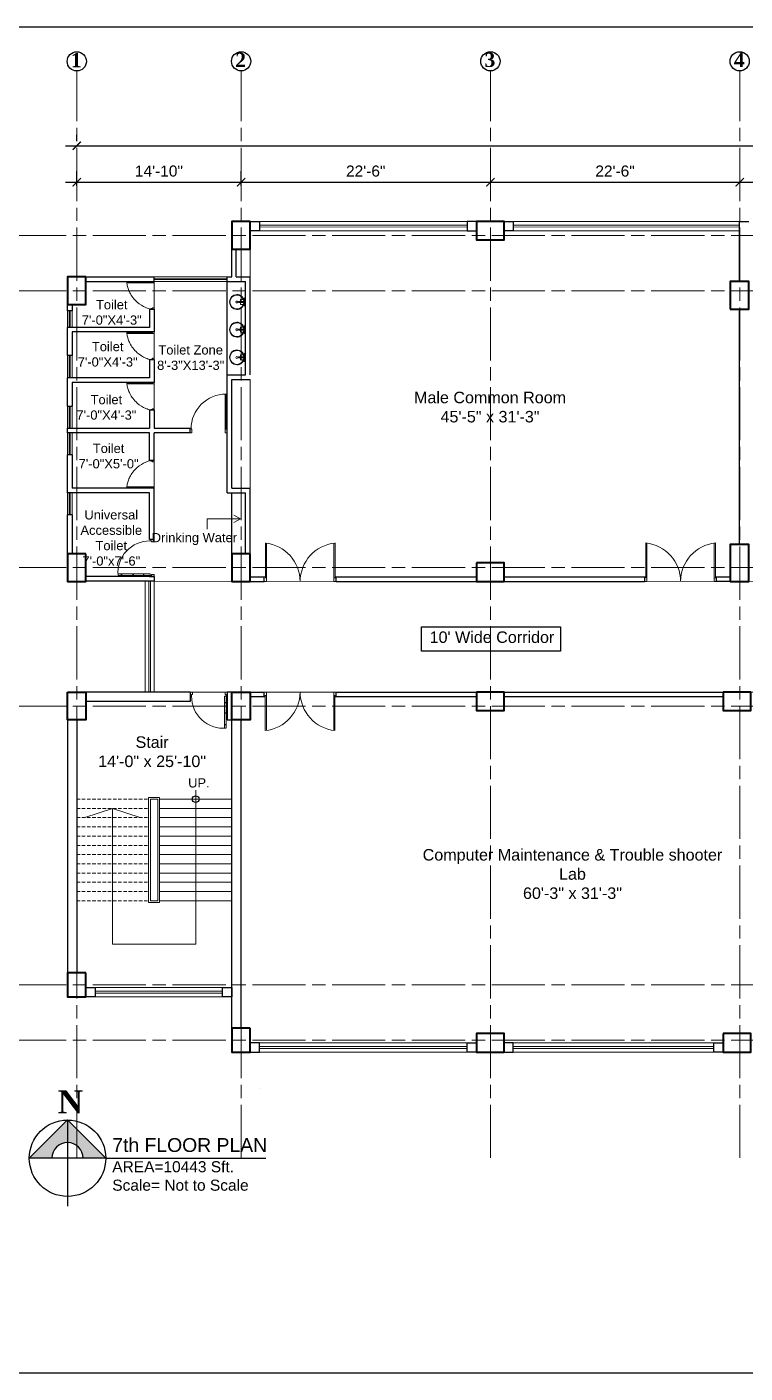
# Model space of a CAD drawing. Header units: inches. Extents: x -12 to 20935469, y -1604 to 24729220.
# Drawn here: x 20904267 to 20905045, y 24707850 to 24709308 of the extents above; entities that cross this region are included whole.
import ezdxf

# ---------------------------------------------------------------- set-up
doc = ezdxf.new("R2010")
doc.units = ezdxf.units.IN
doc.header["$LTSCALE"] = 0.03
doc.header["$MEASUREMENT"] = 0
doc.header["$PDMODE"] = 32
doc.header["$PDSIZE"] = 15
doc.linetypes.add('ACAD_ISO08W100', pattern=[36, 24, -3, 6, -3])
doc.linetypes.add('DASHED2', pattern=[0.375, 0.25, -0.125])
for name, color, linetype, lineweight in [('column', 1, 'Continuous', 40), ('Dim Line', 252, 'Continuous', 13), ('Door', 7, 'Continuous', 18), ('Gas', 21, 'Continuous', 5), ('Glass Line', 252, 'Continuous', 9), ('Grid Line', 252, 'Continuous', 18), ('Hatch', 253, 'Continuous', 15), ('Low Wall', 7, 'Continuous', 30), ('Main Wall', 7, 'Continuous', 30), ('RAIL', 23, 'Continuous', 13), ('STAIR', 46, 'Continuous', 15), ('TOILET FIXTURE', 142, 'Continuous', 5), ('wind.', 150, 'Continuous', 20)]:
    doc.layers.add(name, color=color, linetype=linetype, lineweight=lineweight)
doc.layers.add('TEXT', color=7, linetype='Continuous')
doc.styles.add('2', font='swisscl.ttf')
doc.styles.add('RomanS', font='arial.ttf', dxfattribs={"height": 12})
doc.styles.get("Standard").update_dxf_attribs({"font": 'timesbd.ttf'})
doc.dimstyles.new('Aec_Arch_I', dxfattribs={"dimscale": 96, "dimtxt": 12, "dimasz": 0.09375, "dimexe": 0.125, "dimexo": 0.125, "dimgap": 0.0625, "dimtad": 1, "dimdec": 0, "dimzin": 3, "dimdsep": 46, "dimlunit": 4, "dimtxsty": 'RomanS', "dimblk1": 'ARCHTICK', "dimblk2": 'ARCHTICK', "dimsah": 1, "dimcen": 0.09375, "dimdle": 0.125, "dimadec": 0, "dimazin": 0, "dimtfac": 0.75, "dimtdec": 0, "dimtmove": 2, "dimatfit": 3, "dimldrblk": 'ARCHTICK', "dimfxl": 1, "dimfrac": 1, "dimtolj": 1, "dimtzin": 0, "dimarcsym": 0})

# ---------------------------------------------------------------- blocks, each defined once
blk = doc.blocks.new('_ArchTick')
at = {"color": 0, "linetype": 'ByBlock', "lineweight": 35, "const_width": 0.15}
blk.add_lwpolyline([(-0.5, -0.5), (0.5, 0.5)], dxfattribs=at)
blk = doc.blocks.new('*D14')
at = {"layer": 'Defpoints', "color": 0, "transparency": 16777216}
for p in [(20831126.3, 24724578.2), (20830948.3, 24724562.3), (20831126.3, 24724562.3)]:
    blk.add_point(p, dxfattribs=at)
at = {"layer": 'Dim Line', "color": 0, "lineweight": -2, "transparency": 16777216}
for p, q in [((20830948.3, 24724574.3), (20830948.3, 24724590.2)), ((20831126.3, 24724574.3), (20831126.3, 24724590.2)), ((20830936.3, 24724578.2), (20831138.3, 24724578.2))]:
    blk.add_line(p, q, dxfattribs=at)
at = {"layer": 'Dim Line', "color": 0, "lineweight": -2, "transparency": 16777216, "xscale": 9, "yscale": 9, "zscale": 9, "rotation": 180}
blk.add_blockref('_ArchTick', (20830948.3, 24724578.2), dxfattribs=at)
at = {"layer": 'Dim Line', "color": 0, "lineweight": -2, "transparency": 16777216, "xscale": 9, "yscale": 9, "zscale": 9}
blk.add_blockref('_ArchTick', (20831126.3, 24724578.2), dxfattribs=at)
at = {"layer": 'Dim Line', "color": 0, "transparency": 16777216, "insert": (20831037.3, 24724590.3), "char_height": 12, "attachment_point": 5, "style": 'RomanS'}
blk.add_mtext('\\A1;14\'-10"', dxfattribs=at)
blk = doc.blocks.new('*D7')
at = {"layer": 'Defpoints', "color": 0, "transparency": 16777216}
for p in [(20831396.3, 24724578.2), (20831396.3, 24724578.2), (20831126.3, 24724562.3)]:
    blk.add_point(p, dxfattribs=at)
at = {"layer": 'Dim Line', "color": 0, "lineweight": -2, "transparency": 16777216}
for p, q in [((20831126.3, 24724574.3), (20831126.3, 24724590.2)), ((20831114.3, 24724578.2), (20831408.3, 24724578.2))]:
    blk.add_line(p, q, dxfattribs=at)
at = {"layer": 'Dim Line', "color": 0, "lineweight": -2, "transparency": 16777216, "xscale": 9, "yscale": 9, "zscale": 9, "rotation": 180}
blk.add_blockref('_ArchTick', (20831126.3, 24724578.2), dxfattribs=at)
at = {"layer": 'Dim Line', "color": 0, "lineweight": -2, "transparency": 16777216, "xscale": 9, "yscale": 9, "zscale": 9}
blk.add_blockref('_ArchTick', (20831396.3, 24724578.2), dxfattribs=at)
at = {"layer": 'Dim Line', "color": 0, "transparency": 16777216, "insert": (20831261.3, 24724590.3), "char_height": 12, "attachment_point": 5, "style": 'RomanS'}
blk.add_mtext('\\A1;22\'-6"', dxfattribs=at)
blk = doc.blocks.new('*D8')
at = {"layer": 'Defpoints', "color": 0, "transparency": 16777216}
for p in [(20831396.3, 24724578.2), (20831666.3, 24724578.2), (20831666.3, 24724578.2)]:
    blk.add_point(p, dxfattribs=at)
at = {"layer": 'Dim Line', "color": 0, "lineweight": -2, "transparency": 16777216}
blk.add_line((20831384.3, 24724578.2), (20831678.3, 24724578.2), dxfattribs=at)
at = {"layer": 'Dim Line', "color": 0, "lineweight": -2, "transparency": 16777216, "xscale": 9, "yscale": 9, "zscale": 9, "rotation": 180}
blk.add_blockref('_ArchTick', (20831396.3, 24724578.2), dxfattribs=at)
at = {"layer": 'Dim Line', "color": 0, "lineweight": -2, "transparency": 16777216, "xscale": 9, "yscale": 9, "zscale": 9}
blk.add_blockref('_ArchTick', (20831666.3, 24724578.2), dxfattribs=at)
at = {"layer": 'Dim Line', "color": 0, "transparency": 16777216, "insert": (20831531.3, 24724590.3), "char_height": 12, "attachment_point": 5, "style": 'RomanS'}
blk.add_mtext('\\A1;22\'-6"', dxfattribs=at)
blk = doc.blocks.new('*D9')
at = {"layer": 'Defpoints', "color": 0, "transparency": 16777216}
for p in [(20831666.3, 24724578.2), (20831844.3, 24724578.2), (20831844.3, 24724578.2)]:
    blk.add_point(p, dxfattribs=at)
at = {"layer": 'Dim Line', "color": 0, "lineweight": -2, "transparency": 16777216}
blk.add_line((20831654.3, 24724578.2), (20831856.3, 24724578.2), dxfattribs=at)
at = {"layer": 'Dim Line', "color": 0, "lineweight": -2, "transparency": 16777216, "xscale": 9, "yscale": 9, "zscale": 9, "rotation": 180}
blk.add_blockref('_ArchTick', (20831666.3, 24724578.2), dxfattribs=at)
at = {"layer": 'Dim Line', "color": 0, "lineweight": -2, "transparency": 16777216, "xscale": 9, "yscale": 9, "zscale": 9}
blk.add_blockref('_ArchTick', (20831844.3, 24724578.2), dxfattribs=at)
at = {"layer": 'Dim Line', "color": 0, "transparency": 16777216, "insert": (20831755.3, 24724590.3), "char_height": 12, "attachment_point": 5, "style": 'RomanS'}
blk.add_mtext('\\A1;14\'-10"', dxfattribs=at)
blk = doc.blocks.new('*D13')
at = {"layer": 'Defpoints', "color": 0, "transparency": 16777216}
for p in [(20830948.3, 24724610.7), (20832951.8, 24724617.8), (20832951.8, 24724610.7)]:
    blk.add_point(p, dxfattribs=at)
at = {"layer": 'Dim Line', "color": 0, "lineweight": -2, "transparency": 16777216}
for p, q in [((20830948.3, 24724622.7), (20830948.3, 24724629.8)), ((20832951.8, 24724622.7), (20832951.8, 24724629.8)), ((20830936.3, 24724617.8), (20832963.8, 24724617.8))]:
    blk.add_line(p, q, dxfattribs=at)
at = {"layer": 'Dim Line', "color": 0, "lineweight": -2, "transparency": 16777216, "xscale": 9, "yscale": 9, "zscale": 9, "rotation": 180}
blk.add_blockref('_ArchTick', (20830948.3, 24724617.8), dxfattribs=at)
at = {"layer": 'Dim Line', "color": 0, "lineweight": -2, "transparency": 16777216, "xscale": 9, "yscale": 9, "zscale": 9}
blk.add_blockref('_ArchTick', (20832951.8, 24724617.8), dxfattribs=at)
at = {"layer": 'Dim Line', "color": 0, "transparency": 16777216, "insert": (20831950, 24724629.9), "char_height": 12, "attachment_point": 5, "style": 'RomanS'}
blk.add_mtext('\\A1;166\'-11"', dxfattribs=at)
blk = doc.blocks.new('Door_45')
at = {"layer": 'Door'}
for p, q in [((1.5, 5), (1.5, 44)), ((1.5, 40), (2.2, 40)), ((2.2, 40), (2.2, 39.5)), ((2.2, 39.5), (2.7, 39.5)), ((2.7, 39.5), (2.7, 40)), ((2.7, 40), (3.5, 40)), ((3.5, 44), (3.5, 5)), ((1.5, 25.8), (2.2, 25.8)), ((2.2, 25.8), (2.2, 25.3)), ((2.2, 25.3), (2.7, 25.3)), ((2.7, 25.8), (3.5, 25.8)), ((2.7, 25.3), (2.7, 25.8)), ((0, 0), (0, 5)), ((0, 5), (1.5, 5)), ((1.5, 12.6), (2.2, 12.6)), ((3.5, 5), (1.5, 5)), ((1.5, 5), (1.5, 3)), ((1.5, 3), (2.5, 3)), ((2.2, 12.6), (2.2, 13.1)), ((2.2, 13.1), (2.7, 13.1)), ((2.5, 3), (2.5, 0)), ((2.7, 13.1), (2.7, 12.6)), ((2.7, 12.6), (3.5, 12.6)), ((42.5, 3), (42.5, 0)), ((43.5, 3), (42.5, 3)), ((45, 5), (43.5, 5)), ((43.5, 5), (43.5, 3)), ((45, 0), (45, 5)), ((2.5, 0), (0, 0)), ((42.5, 0), (45, 0))]:
    blk.add_line(p, q, dxfattribs=at)
blk.add_arc((4.7, 5.3), 38.8, 359.6233, 94.6685, dxfattribs=at)
blk = doc.blocks.new('sssss-flat-876')
at = {"layer": 'Door', "linetype": 'Continuous', "ltscale": 3}
blk.add_line((3666.5, 84027.2), (3666.5, 84055.7), dxfattribs=at)
at = {"layer": 'Door', "linetype": 'Continuous', "ltscale": 3, "extrusion": (-7.21527e-09, -3.35624e-18, 1), "elevation": 0}
for points in [[(3666.5, 84057.2), (3666.5, 84055.7), (3668.4, 84055.7), (3668.4, 84056.5), (3670.2, 84056.5), (3670.2, 84057.2)], [(3668.4, 84055.7), (3696.2, 84055.7), (3696.2, 84056.5), (3668.4, 84056.5)]]:
    blk.add_lwpolyline(points, close=True, dxfattribs=at)
at = {"layer": 'Door', "linetype": 'Continuous', "ltscale": 3, "flags": 128}
blk.add_lwpolyline([(3670.2, 84027.2, 0.04096), (3675.5, 84028.9, 0.082496), (3684.9, 84034.8, 0.052187), (3689.7, 84040, 0.043988), (3692.9, 84045, 0.036571), (3694.8, 84049.6, 0.034751), (3695.9, 84054.2, 0.011435), (3696.2, 84055.7)], format="xyb", dxfattribs=at)
at = {"layer": 'Door', "linetype": 'Continuous', "ltscale": 3}
blk.add_lwpolyline([(3666.5, 84027.2), (3666.5, 84028.7), (3668.4, 84028.7), (3668.4, 84027.9), (3670.2, 84027.9), (3670.2, 84027.2)], close=True, dxfattribs=at)
blk = doc.blocks.new('7-flat-72')
at = {"layer": 'Glass Line', "color": 8, "ltscale": 20}
for p, q in [((-64478.7, 376960.5), (-64480.3, 376960.5)), ((-64480.3, 376959.5), (-64480.3, 376960.5)), ((-64480.3, 376959.5), (-64480.3, 376960.5)), ((-64478.7, 376959.5), (-64480.3, 376959.5)), ((-64480.3, 376959.1), (-64480.3, 376959.4)), ((-64478.7, 376959.4), (-64480.3, 376959.4)), ((-64478.7, 376959.1), (-64480.3, 376959.1)), ((-64480.2, 376959.4), (-64480.2, 376959.5)), ((-64480.1, 376959.5), (-64480.1, 376960.5)), ((-64479.9, 376959.5), (-64479.9, 376960.5)), ((-64479.5, 376959.5), (-64479.5, 376960.5)), ((-64479.1, 376959.5), (-64479.1, 376960.5)), ((-64478.9, 376959.5), (-64478.9, 376960.5)), ((-64478.9, 376959.4), (-64478.9, 376959.5)), ((-64478.8, 376959.5), (-64478.8, 376960.5)), ((-64478.7, 376959.5), (-64478.7, 376960.5)), ((-64478.7, 376959.1), (-64478.7, 376959.4)), ((-64475.1, 376959.4), (-64476.9, 376959.4)), ((-64476.9, 376959.1), (-64476.9, 376959.4)), ((-64475.1, 376959.1), (-64476.9, 376959.1)), ((-64476.6, 376959.4), (-64476.6, 376966.6)), ((-64475.5, 376966.6), (-64476.6, 376966.6)), ((-64475.5, 376959.4), (-64475.5, 376966.6)), ((-64475.1, 376959.1), (-64475.1, 376959.4)), ((-64473.3, 376960.5), (-64471.7, 376960.5)), ((-64473.3, 376959.5), (-64473.3, 376960.5)), ((-64473.3, 376959.5), (-64473.3, 376960.5)), ((-64473.3, 376959.5), (-64471.7, 376959.5)), ((-64473.3, 376959.1), (-64473.3, 376959.4)), ((-64473.3, 376959.4), (-64471.7, 376959.4)), ((-64473.3, 376959.1), (-64471.7, 376959.1)), ((-64473.1, 376959.5), (-64473.1, 376960.5)), ((-64473.1, 376959.4), (-64473.1, 376959.5)), ((-64472.9, 376959.5), (-64472.9, 376960.5)), ((-64472.5, 376959.5), (-64472.5, 376960.5)), ((-64472.1, 376959.5), (-64472.1, 376960.5)), ((-64471.9, 376959.5), (-64471.9, 376960.5)), ((-64471.9, 376959.4), (-64471.9, 376959.5)), ((-64471.8, 376959.5), (-64471.8, 376960.5)), ((-64471.7, 376959.5), (-64471.7, 376960.5)), ((-64471.7, 376959.1), (-64471.7, 376959.4))]:
    blk.add_line(p, q, dxfattribs=at)
blk.add_circle((-64476, 376968.4, 0), 1.08, dxfattribs=at)
for radius, start, end in [(8.1, 273.8334, 266.1883), (7.55, 274.115, 265.9068)]:
    blk.add_arc((-64476, 376968.4, 0), radius, start, end, dxfattribs=at)
blk = doc.blocks.new('SFSFSFS-flat-72')
at = {"layer": 'TOILET FIXTURE', "ltscale": 0.2}
blk.add_lwpolyline([(-3918.5, -3608.1), (-3918.5, -3602.7), (-3923.9, -3602.7), (-3923.9, -3608.1)], close=True, dxfattribs=at)
at = {"layer": 'TOILET FIXTURE', "ltscale": 20}
blk.add_blockref('7-flat-72', (60554.8, -380567.2), dxfattribs=at)
blk = doc.blocks.new('$D40')
at = {"layer": 'Door'}
for p, q in [((1, 4), (1, 42)), ((2, 0), (2, 42)), ((1, 5), (0, 5)), ((2, 0), (0, 0)), ((2, 4), (1, 4)), ((39, 4), (38, 4)), ((38, 4), (38, 0)), ((40, 0), (38, 0)), ((40, 5), (39, 5)), ((39, 5), (39, 4))]:
    blk.add_line(p, q, dxfattribs=at)
blk.add_arc((1, 4), 38, 0, 90, dxfattribs=at)
blk = doc.blocks.new('fff')
at = {"layer": 'Grid Line', "color": 252, "linetype": 'ACAD_ISO08W100', "lineweight": 9, "ltscale": 80, "true_color": 0x939598}
for p, q in [((20830948.3, 24723521.1), (20830948.3, 24724698.8)), ((20831126.3, 24723521.1), (20831126.3, 24724698.8)), ((20831396.3, 24723521.1), (20831396.3, 24724698.8)), ((20831666.3, 24723521.1), (20831666.3, 24724698.8)), ((20833096.9, 24724520.6), (20830726.1, 24724520.6)), ((20833096.9, 24724460.6), (20830726.1, 24724460.6)), ((20833096.9, 24724160.7), (20830726.1, 24724160.7)), ((20833096.9, 24724010.7), (20830726.1, 24724010.7)), ((20833096.9, 24723708.7), (20830726.1, 24723708.7)), ((20833096.9, 24723648.8), (20830726.1, 24723648.8))]:
    blk.add_line(p, q, dxfattribs=at)
at = {"layer": 'Dim Line'}
for base, p1, p2, picture, middle in [((20832951.7523, 24724617.8128), (20830948.3088, 24724610.7482), (20832951.7523, 24724610.7482), '*D13', (20831950.0306, 24724629.9397)), ((20831126.3, 24724578.2), (20830948.3, 24724562.3), (20831126.3, 24724562.3), '*D14', (20831037.3, 24724590.3)), ((20831396.3, 24724578.2), (20831126.3, 24724562.3), (20831396.3, 24724578.2), '*D7', (20831261.3, 24724590.3)), ((20831666.3, 24724578.2), (20831396.3, 24724578.2), (20831666.3, 24724578.2), '*D8', (20831531.3, 24724590.3)), ((20831844.3, 24724578.2), (20831666.3, 24724578.2), (20831844.3, 24724578.2), '*D9', (20831755.3, 24724590.3))]:
    dim = blk.add_linear_dim(base=base, p1=p1, p2=p2, dimstyle='Aec_Arch_I', dxfattribs=at)
    dim.commit()
    dim.dimension.update_dxf_attribs({"geometry": picture, "text_midpoint": middle})

msp = doc.modelspace()

# ---------------------------------------------------------------- hatches: boundary and pattern name
at = {"layer": 'Low Wall'}
h = msp.add_hatch(color=256, dxfattribs=at)
h.paths.add_polyline_path([(20904294.4, 24708082.5), (20904270, 24708082.5), (20904311.4, 24708124), (20904311.4, 24708099.6, 0.414214)])
h.paths.add_polyline_path([(20904311.4, 24708099.6), (20904311.4, 24708124), (20904352.8, 24708082.5), (20904328.4, 24708082.5, 0.414214)])

# ---------------------------------------------------------------- linework, layer by layer
for p, q in [((20904484.2, 24708931.4), (20904484.2, 24709032.4)), ((20904489.2, 24708737.5), (20904489.2, 24708803.5)), ((20904400.2, 24708712.7), (20904405.2, 24708712.7)), ((20904794.2, 24708197.5), (20904794.2, 24708197.5)), ((20904520.8, 24708158.5), (20904520.8, 24708158.5)), ((20904311.4, 24708124), (20904311.4, 24708030.6)), ((20904352.8, 24708082.5), (20904526.1, 24708082.5))]:
    msp.add_line(p, q)
msp.add_lwpolyline([(20904694.6, 24708658.2), (20904845.2, 24708658.2), (20904845.2, 24708632), (20904694.6, 24708632)], close=True)
msp.add_lwpolyline([(20904352.8, 24708082.6), (20904270, 24708082.5)])
for centre, radius in [((20904450.2, 24708471.5), 3.61), ((20904311.4, 24708082.5), 41.4)]:
    msp.add_circle(centre, radius)
at = {"layer": 'column', "lineweight": 40, "ltscale": 20}
for points in [[(20904509.2, 24709097.4), (20904489.2, 24709097.4), (20904489.2, 24709067.4), (20904509.2, 24709067.4)], [(20904754.4, 24709097.4), (20904754.4, 24709077.4), (20904784.4, 24709077.4), (20904784.4, 24709097.4)], [(20904331.3, 24709037.4), (20904311.3, 24709037.4), (20904311.3, 24709007.4), (20904331.3, 24709007.4)], [(20905029.2, 24709002.5), (20905049.2, 24709002.5), (20905049.2, 24709032.5), (20905029.2, 24709032.5)], [(20905029.2, 24708707.5), (20905049.2, 24708707.5), (20905049.2, 24708747.5), (20905029.2, 24708747.5)], [(20904331.3, 24708737.5), (20904311.3, 24708737.5), (20904311.3, 24708707.5), (20904331.3, 24708707.5)], [(20904509.2, 24708737.5), (20904489.2, 24708737.5), (20904489.2, 24708707.5), (20904509.2, 24708707.5)], [(20904754.4, 24708727.5), (20904754.4, 24708707.5), (20904784.4, 24708707.5), (20904784.4, 24708727.5)], [(20904311.4, 24708587.5), (20904331.4, 24708587.5), (20904331.4, 24708557.5), (20904311.4, 24708557.5)], [(20904489.4, 24708587.5), (20904509.4, 24708587.5), (20904509.4, 24708557.5), (20904489.4, 24708557.5)], [(20904754.4, 24708587.5), (20904754.4, 24708567.5), (20904784.4, 24708567.5), (20904784.4, 24708587.5)], [(20905021.4, 24708587.5), (20905021.4, 24708567.5), (20905051.4, 24708567.5), (20905051.4, 24708587.5)], [(20904331.4, 24708283.5), (20904311.4, 24708283.5), (20904311.4, 24708257.5), (20904331.4, 24708257.5)], [(20904509.4, 24708223.5), (20904489.4, 24708223.5), (20904489.4, 24708197.5), (20904509.4, 24708197.5)], [(20904784.4, 24708197.5), (20904784.4, 24708217.5), (20904754.4, 24708217.5), (20904754.4, 24708197.5)], [(20905021.4, 24708217.5), (20905021.4, 24708197.5), (20905051.4, 24708197.5), (20905051.4, 24708217.5)]]:
    msp.add_lwpolyline(points, close=True, dxfattribs=at)
at = {"layer": 'Defpoints'}
msp.add_lwpolyline([(20904066.7, 24709308.2), (20906505.6, 24709308.2), (20906505.6, 24707849.7), (20904066.7, 24707849.7)], close=True, dxfattribs=at)
at = {"layer": 'Door'}
for p, q in [((20904525.7, 24708711.2), (20904525.7, 24708749.1)), ((20904527, 24708707.5), (20904527, 24708749)), ((20904599.8, 24708707.5), (20904599.8, 24708749)), ((20904601.1, 24708711.2), (20904601.1, 24708749.1)), ((20904937.7, 24708711.2), (20904937.7, 24708749.1)), ((20904939, 24708707.5), (20904939, 24708749.1)), ((20905011.8, 24708707.5), (20905011.8, 24708749.1)), ((20905013.1, 24708711.2), (20905013.1, 24708749.1)), ((20904525.7, 24708712.5), (20904524.4, 24708712.5)), ((20904527, 24708707.5), (20904524.4, 24708707.5)), ((20904527, 24708711.2), (20904525.7, 24708711.2)), ((20904599.8, 24708711.2), (20904601.1, 24708711.2)), ((20904599.8, 24708707.5), (20904602.4, 24708707.5)), ((20904601.1, 24708712.5), (20904602.4, 24708712.5)), ((20904937.7, 24708712.5), (20904936.4, 24708712.5)), ((20904939, 24708707.5), (20904936.4, 24708707.5)), ((20904939, 24708711.2), (20904937.7, 24708711.2)), ((20905011.8, 24708711.2), (20905013.1, 24708711.2)), ((20905011.8, 24708707.5), (20905014.4, 24708707.5)), ((20905013.1, 24708712.5), (20905014.4, 24708712.5)), ((20904526.9, 24708587.5), (20904524.3, 24708587.5)), ((20904525.6, 24708582.5), (20904524.3, 24708582.5)), ((20904525.6, 24708583.8), (20904525.6, 24708545.9)), ((20904526.9, 24708583.8), (20904525.6, 24708583.8)), ((20904526.9, 24708587.5), (20904526.9, 24708545.9)), ((20904599.7, 24708587.5), (20904599.7, 24708545.9)), ((20904599.7, 24708587.5), (20904602.3, 24708587.5)), ((20904599.7, 24708583.8), (20904601, 24708583.8)), ((20904601, 24708583.8), (20904601, 24708545.9)), ((20904601, 24708582.5), (20904602.3, 24708582.5))]:
    msp.add_line(p, q, dxfattribs=at)
for centre, start, end in [((20904521.1, 24708707), 0.5906, 83.7783), ((20904605.6, 24708707), 96.2217, 179.4094), ((20904933.1, 24708707.1), 0.5906, 83.7783), ((20905017.6, 24708707.1), 96.2217, 179.4094), ((20904521.1, 24708587.9), 276.2217, 359.4094), ((20904605.6, 24708587.9), 180.5906, 263.7783)]:
    msp.add_arc(centre, 42.3, start, end, dxfattribs=at)
at = {"layer": 'Gas', "color": 0, "lineweight": 5}
for points in [[(20904411.2, 24708473.5), (20904399.2, 24708473.5), (20904399.2, 24708359.5), (20904411.2, 24708359.5)], [(20904409.2, 24708471.5), (20904401.2, 24708471.5), (20904401.2, 24708361.5), (20904409.2, 24708361.5)]]:
    msp.add_lwpolyline(points, close=True, dxfattribs=at)
at = {"layer": 'Hatch', "lineweight": 5}
for p, q in [((20904509.2, 24709037.4), (20904509.2, 24709067.3)), ((20904509.2, 24708808.5), (20904509.2, 24708926.4))]:
    msp.add_line(p, q, dxfattribs=at)
msp.add_lwpolyline([(20904405.4, 24708587.5), (20904405.4, 24708707.8), (20905227.2, 24708707.5), (20905227.2, 24709022.4), (20905406.9, 24709022.5), (20905406.9, 24708707.5), (20906240.7, 24708707.5), (20906240.7, 24708587.5), (20905530, 24708587.5), (20905530, 24708446.3), (20905227.2, 24708446.3), (20905227.2, 24708587.5)], close=True, dxfattribs=at)
at = {"layer": 'Low Wall', "color": 0}
msp.add_lwpolyline([(20904270, 24708082.5), (20904311.4, 24708124), (20904352.8, 24708082.5)], dxfattribs=at)
at = {"layer": 'Low Wall'}
msp.add_arc((20904311.4, 24708082.5), 17, 0, 180, dxfattribs=at)
at = {"layer": 'Main Wall', "lineweight": 30}
for p, q in [((20905039.2, 24709097.4), (20905049.2, 24709097.4)), ((20905039.2, 24709032.5), (20905039.2, 24709097.4)), ((20904489.2, 24709037.4), (20904489.2, 24709067.4)), ((20904494.2, 24709037.4), (20904494.2, 24709067.4)), ((20905039.2, 24709051.4), (20905039.3, 24709051.4)), ((20904331.3, 24709037.4), (20904405.2, 24709037.4)), ((20904405.2, 24709032.4), (20904405.2, 24709037.4)), ((20904484.2, 24709037.4), (20904489.2, 24709037.4)), ((20904484.2, 24709032.4), (20904484.2, 24709037.4)), ((20904494.2, 24709037.4), (20904509.2, 24709037.4)), ((20904509.2, 24708931.4), (20904509.2, 24709037.4)), ((20905039.2, 24709045.4), (20905039.3, 24709045.4)), ((20904331.3, 24709032.4), (20904405.2, 24709032.4)), ((20904484.2, 24709032.4), (20904504.2, 24709032.4)), ((20904504.2, 24708931.4), (20904504.2, 24709032.4)), ((20904311.3, 24709000.7), (20904311.3, 24709007.4)), ((20904400.2, 24709002.4), (20904405.2, 24709002.4)), ((20904400.2, 24709002.4), (20904400.2, 24708982.7)), ((20905039.2, 24708747.5), (20905039.2, 24709002.5)), ((20904400.2, 24708982.7), (20904311.3, 24708982.7)), ((20904311.3, 24708952.1), (20904311.3, 24708982.7)), ((20904405.2, 24708977.7), (20904316.3, 24708977.7)), ((20904400.2, 24708947.7), (20904400.2, 24708928.1)), ((20904405.2, 24708947.7), (20904400.2, 24708947.7)), ((20904400.2, 24708928.1), (20904311.3, 24708928.1)), ((20904311.3, 24708897.5), (20904311.3, 24708928.1)), ((20904405.2, 24708923.1), (20904316.3, 24708923.1)), ((20904316.3, 24708923.1), (20904316.3, 24708897.5)), ((20904484.2, 24708873.5), (20904484.2, 24708931.4)), ((20904484.2, 24708931.4), (20904504.2, 24708931.4)), ((20904489.2, 24708808.5), (20904489.2, 24708926.4)), ((20904489.2, 24708926.4), (20904509.2, 24708926.4)), ((20904311.3, 24708897.5), (20904316.3, 24708897.5)), ((20904405.2, 24708893.1), (20904400.2, 24708893.1)), ((20904311.3, 24708873.5), (20904400.2, 24708873.5)), ((20904311.3, 24708868.5), (20904311.3, 24708873.5)), ((20904444.2, 24708868.5), (20904444.2, 24708873.5)), ((20904484.2, 24708803.5), (20904484.2, 24708873.5)), ((20904400.2, 24708868.5), (20904311.3, 24708868.5)), ((20904400.2, 24708838.5), (20904400.2, 24708868.5)), ((20904405.2, 24708838.5), (20904405.2, 24708868.5)), ((20904444.2, 24708868.5), (20904405.2, 24708868.5)), ((20904316.3, 24708844.5), (20904311.3, 24708844.5)), ((20904311.3, 24708803.5), (20904311.3, 24708844.5)), ((20904316.3, 24708844.5), (20904316.3, 24708808.5)), ((20904405.2, 24708838.5), (20904400.2, 24708838.5)), ((20904400.2, 24708803.5), (20904311.3, 24708803.5)), ((20904405.2, 24708808.5), (20904316.3, 24708808.5)), ((20904400.2, 24708752.7), (20904400.2, 24708803.5)), ((20904405.2, 24708752.7), (20904405.2, 24708808.5)), ((20904484.2, 24708803.5), (20904504.2, 24708803.5)), ((20904489.2, 24708808.5), (20904509.2, 24708808.5)), ((20904504.2, 24708737.5), (20904504.2, 24708803.5)), ((20904509.2, 24708737.5), (20904509.2, 24708808.5)), ((20904311.3, 24708737.5), (20904311.3, 24708779.5)), ((20904316.3, 24708779.5), (20904311.3, 24708779.5)), ((20904316.3, 24708779.5), (20904316.3, 24708737.5)), ((20904405.2, 24708752.7), (20904400.2, 24708752.7)), ((20904405.2, 24708712.7), (20904331.3, 24708712.7)), ((20904405.2, 24708712.7), (20904405.2, 24708707.6)), ((20904405.2, 24708707.6), (20904331.3, 24708707.6)), ((20904509.4, 24708712.5), (20904524.4, 24708712.5)), ((20904509.4, 24708707.5), (20904524.4, 24708707.5)), ((20904524.4, 24708707.5), (20904524.4, 24708712.5)), ((20904602.4, 24708707.5), (20904602.4, 24708712.5)), ((20904602.4, 24708712.5), (20904754.4, 24708712.5)), ((20904602.4, 24708707.5), (20904754.4, 24708707.5)), ((20904784.4, 24708712.5), (20904936.4, 24708712.5)), ((20904784.4, 24708707.5), (20904936.4, 24708707.5)), ((20904936.4, 24708712.5), (20904936.4, 24708707.5)), ((20904444.4, 24708587.5), (20904331.4, 24708587.5)), ((20904444.4, 24708587.5), (20904444.4, 24708577.5)), ((20904489.4, 24708587.5), (20904484.4, 24708587.5)), ((20904484.4, 24708587.5), (20904484.4, 24708557.5)), ((20904499.4, 24708587.5), (20904489.4, 24708587.5)), ((20904509.4, 24708587.5), (20904524.3, 24708587.5)), ((20904524.3, 24708582.5), (20904509.4, 24708582.5)), ((20904524.3, 24708582.5), (20904524.3, 24708587.5)), ((20904602.3, 24708587.5), (20904754.4, 24708587.5)), ((20904602.3, 24708582.5), (20904602.3, 24708587.5)), ((20904754.4, 24708582.5), (20904602.3, 24708582.5)), ((20904784.4, 24708587.5), (20905021.4, 24708587.5)), ((20905021.4, 24708582.5), (20904784.4, 24708582.5)), ((20904444.4, 24708577.5), (20904331.4, 24708577.5)), ((20904311.4, 24708557.5), (20904311.4, 24708283.5)), ((20904321.4, 24708557.5), (20904321.4, 24708283.5)), ((20904484.4, 24708557.5), (20904489.4, 24708557.5)), ((20904489.4, 24708223.5), (20904489.4, 24708557.5)), ((20904499.4, 24708223.5), (20904499.4, 24708557.5))]:
    msp.add_line(p, q, dxfattribs=at)
for points in [[(20904509.2, 24709097.4), (20904519.2, 24709097.4), (20904519.2, 24709087.3), (20904509.2, 24709087.3)], [(20904754.2, 24709097.4), (20904744.2, 24709097.4), (20904744.2, 24709087.3), (20904754.2, 24709087.3)], [(20904784.2, 24709097.4), (20904794.2, 24709097.4), (20904794.2, 24709087.3), (20904784.2, 24709087.3)], [(20904316.3, 24709007.4), (20904316.3, 24709000.7)], [(20904316.3, 24709000.7), (20904311.3, 24709000.7)], [(20904405.2, 24709002.4), (20904405.2, 24708977.7)], [(20904316.3, 24708977.7), (20904316.3, 24708952.1)], [(20904316.3, 24708952.1), (20904311.3, 24708952.1)], [(20904405.2, 24708947.7), (20904405.2, 24708923.1)], [(20904400.2, 24708893.1), (20904400.2, 24708873.5)], [(20904405.2, 24708893.1), (20904405.2, 24708873.5)], [(20904405.2, 24708873.5), (20904444.2, 24708873.5)], [(20904509.2, 24708197.5), (20904519.2, 24708197.5), (20904519.2, 24708207.5), (20904509.2, 24708207.5)], [(20904754.2, 24708197.5), (20904744.2, 24708197.5), (20904744.2, 24708207.5), (20904754.2, 24708207.5)], [(20904784.2, 24708197.5), (20904794.2, 24708197.5), (20904794.2, 24708207.5), (20904784.2, 24708207.5)], [(20905021.4, 24708197.5), (20905011.4, 24708197.5), (20905011.4, 24708207.5), (20905021.4, 24708207.5)]]:
    msp.add_lwpolyline(points, dxfattribs=at)
msp.add_lwpolyline([(20905014.4, 24708712.5), (20905029.4, 24708712.5), (20905029.4, 24708707.5), (20905014.4, 24708707.5)], close=True, dxfattribs=at)
at = {"layer": 'Main Wall'}
for points in [[(20904331.4, 24708267.5), (20904341.4, 24708267.5), (20904341.4, 24708257.5), (20904331.4, 24708257.5)], [(20904479.4, 24708267.5), (20904489.4, 24708267.5), (20904489.4, 24708257.5), (20904479.4, 24708257.5)]]:
    msp.add_lwpolyline(points, close=True, dxfattribs=at)
at = {"layer": 'RAIL', "lineweight": 9}
for p, q in [((20904450.2, 24708481.2), (20904450.2, 24708314.5)), ((20904360.2, 24708461.5), (20904330.2, 24708451.5)), ((20904360.2, 24708314.5), (20904360.2, 24708461.5)), ((20904390.2, 24708451.5), (20904360.2, 24708461.5)), ((20904489.2, 24708451.5), (20904411.2, 24708451.5)), ((20904450.2, 24708314.5), (20904360.2, 24708314.5))]:
    msp.add_line(p, q, dxfattribs=at)
at = {"layer": 'STAIR', "color": 253, "lineweight": 5}
for p, q in [((20904498.8, 24708775.2), (20904462.6, 24708775.2)), ((20904462.6, 24708775.2), (20904462.6, 24708764)), ((20904498.8, 24708775.2), (20904491.5, 24708779.2)), ((20904498.8, 24708775.2), (20904491.5, 24708771.2))]:
    msp.add_line(p, q, dxfattribs=at)
at = {"layer": 'STAIR', "color": 32, "linetype": 'DASHED2', "lineweight": 5, "ltscale": 500}
for p, q in [((20904321.3, 24708471.5), (20904399.2, 24708471.5)), ((20904321.3, 24708461.5), (20904399.2, 24708461.5)), ((20904321.3, 24708451.5), (20904399.2, 24708451.5)), ((20904321.3, 24708441.5), (20904399.2, 24708441.5)), ((20904321.3, 24708431.5), (20904399.2, 24708431.5)), ((20904321.3, 24708421.5), (20904399.2, 24708421.5)), ((20904321.3, 24708411.5), (20904399.2, 24708411.5)), ((20904321.3, 24708401.5), (20904399.2, 24708401.5)), ((20904321.3, 24708391.5), (20904399.2, 24708391.5)), ((20904321.3, 24708381.5), (20904399.2, 24708381.5)), ((20904321.3, 24708371.5), (20904399.2, 24708371.5)), ((20904321.3, 24708361.5), (20904399.2, 24708361.5))]:
    msp.add_line(p, q, dxfattribs=at)
at = {"layer": 'STAIR', "color": 32, "lineweight": 5}
for p, q in [((20904411.2, 24708471.5), (20904489.2, 24708471.5)), ((20904411.2, 24708461.5), (20904489.2, 24708461.5)), ((20904429.2, 24708451.5), (20904489.2, 24708451.5)), ((20904411.2, 24708441.5), (20904489.2, 24708441.5)), ((20904411.2, 24708431.5), (20904489.2, 24708431.5)), ((20904411.2, 24708421.5), (20904489.2, 24708421.5)), ((20904411.2, 24708411.5), (20904489.2, 24708411.5)), ((20904411.2, 24708401.5), (20904489.2, 24708401.5)), ((20904411.2, 24708391.5), (20904489.2, 24708391.5)), ((20904411.2, 24708381.5), (20904489.2, 24708381.5)), ((20904411.2, 24708371.5), (20904489.2, 24708371.5)), ((20904411.2, 24708361.5), (20904489.2, 24708361.5))]:
    msp.add_line(p, q, dxfattribs=at)
at = {"layer": 'TEXT'}
for centre in [(20904321.4, 24709270.9), (20904499.4, 24709271), (20904769.4, 24709271), (20905039.4, 24709271)]:
    msp.add_circle(centre, 10.4, dxfattribs=at)
at = {"layer": 'wind.'}
for p, q in [((20904744.2, 24709097.4), (20904519.2, 24709097.4)), ((20904519.2, 24709093.4), (20904744.2, 24709093.5)), ((20904794.2, 24709097.4), (20905039.2, 24709097.4)), ((20904794.2, 24709093.4), (20905039.2, 24709093.5)), ((20904519.2, 24709091.4), (20904744.2, 24709091.5)), ((20904519.2, 24709087.3), (20904744.2, 24709087.4)), ((20904794.2, 24709091.4), (20905039.2, 24709091.5)), ((20904794.2, 24709087.4), (20905039.2, 24709087.4)), ((20904405.2, 24709037.4), (20904484.2, 24709037.4)), ((20904405.2, 24709035.4), (20904484.2, 24709035.4)), ((20904405.2, 24709034.4), (20904484.2, 24709034.4)), ((20904405.2, 24709032.4), (20904484.2, 24709032.4)), ((20904311.3, 24709000.7), (20904311.3, 24708982.7)), ((20904313.3, 24709000.7), (20904313.3, 24708982.7)), ((20904314.3, 24709000.7), (20904314.3, 24708982.7)), ((20904316.3, 24709000.7), (20904316.3, 24708982.7)), ((20904311.3, 24708952.1), (20904311.3, 24708928.1)), ((20904313.3, 24708952.1), (20904313.3, 24708928.1)), ((20904314.3, 24708952.1), (20904314.3, 24708928.1)), ((20904316.3, 24708952.1), (20904316.3, 24708928.1)), ((20904311.3, 24708873.5), (20904311.3, 24708897.5)), ((20904313.3, 24708873.5), (20904313.3, 24708897.5)), ((20904314.3, 24708873.5), (20904314.3, 24708897.5)), ((20904316.3, 24708873.5), (20904316.3, 24708897.5)), ((20904311.3, 24708844.5), (20904311.3, 24708868.5)), ((20904313.3, 24708844.5), (20904313.3, 24708868.5)), ((20904314.3, 24708844.5), (20904314.3, 24708868.5)), ((20904316.3, 24708844.5), (20904316.3, 24708868.5)), ((20904311.3, 24708779.5), (20904311.3, 24708803.5)), ((20904313.3, 24708779.5), (20904313.3, 24708803.5)), ((20904314.3, 24708779.5), (20904314.3, 24708803.5)), ((20904316.3, 24708779.5), (20904316.3, 24708803.5)), ((20904395.4, 24708587.6), (20904395.4, 24708707.8)), ((20904399.4, 24708587.6), (20904399.4, 24708707.8)), ((20904401.4, 24708587.6), (20904401.4, 24708707.8)), ((20904405.4, 24708587.6), (20904405.4, 24708707.8))]:
    msp.add_line(p, q, dxfattribs=at)
at = {"layer": 'wind.', "lineweight": 5}
for p, q in [((20904336.4, 24708267.5), (20904484.4, 24708267.5)), ((20904341.4, 24708263.5), (20904479.4, 24708263.5)), ((20904341.4, 24708261.5), (20904479.4, 24708261.5)), ((20904336.4, 24708257.5), (20904484.4, 24708257.5)), ((20904744.2, 24708207.5), (20904519.2, 24708207.5)), ((20904744.2, 24708203.5), (20904519.2, 24708203.5)), ((20905011.4, 24708207.5), (20904794.2, 24708207.5)), ((20905011.4, 24708203.5), (20904794.2, 24708203.5)), ((20904744.2, 24708201.5), (20904519.2, 24708201.5)), ((20904744.2, 24708197.5), (20904519.2, 24708197.5)), ((20904754.2, 24708201.5), (20904754.2, 24708201.5)), ((20905011.4, 24708201.5), (20904794.2, 24708201.5)), ((20905011.4, 24708197.5), (20904794.2, 24708197.5))]:
    msp.add_line(p, q, dxfattribs=at)

# ---------------------------------------------------------------- block references
msp.add_blockref('fff', (73373.1, -15438.3))
at = {"layer": 'Door', "ltscale": 20, "xscale": -1}
for p in [(20908071.8, 24624975.2), (20908071.8, 24624920.5), (20908071.8, 24624865.9)]:
    msp.add_blockref('sssss-flat-876', p, dxfattribs=at)
at = {"layer": 'Door', "xscale": -1}
msp.add_blockref('$D40', (20904484.2, 24708868.5), dxfattribs=at)
at = {"layer": 'Door', "ltscale": 20, "rotation": 180}
msp.add_blockref('sssss-flat-876', (20908071.8, 24792865.7), dxfattribs=at)
at = {"layer": 'Door', "color": 250, "ltscale": 20, "xscale": 0.8888888888759539, "yscale": 0.8888888888759539, "zscale": 0.8888888888759539}
for p, rotation in [((20904405.2, 24708712.7), 90.00000000000001), ((20904484.4, 24708587.5), 180)]:
    msp.add_blockref('Door_45', p, dxfattribs=dict(at, rotation=rotation))
at = {"layer": 'TOILET FIXTURE', "ltscale": 20, "rotation": 90.00000000000001}
for p in [(20900896.1, 24712931.4), (20900896.1, 24712901.4), (20900896.1, 24712871.4)]:
    msp.add_blockref('SFSFSFS-flat-72', p, dxfattribs=at)

# ---------------------------------------------------------------- texts
msp.add_text('N', height=25.2).set_placement((20904300.8, 24708131))
at = {"layer": 'TEXT', "char_height": 15.44, "width": 227.458, "attachment_point": 8, "rotation": 0}
for s, insert in [('\\A1;1', (20904320.9, 24709264.6)), ('\\A1;2', (20904498.9, 24709264.7)), ('\\A1;3', (20904768.9, 24709264.7)), ('\\A1;4', (20905038.9, 24709264.7))]:
    msp.add_mtext(s, dxfattribs=dict(at, insert=insert))
at = {"layer": 'TEXT', "color": 30, "lineweight": 5, "ltscale": 20, "attachment_point": 2, "style": '2'}
for s, width, gutter_width, insert, char_height in [('{\\fArial|b0|i0|c0|p34;\\C0;Toilet \\P7\'-0"X4\'-3"}', 104.76, 0.5, (20904359.3, 24709012.3), 10), ('{\\fArial|b0|i0|c0|p34;\\C0;Toilet \\P7\'-0"X4\'-3"}', 104.76, 0.5, (20904354.9, 24708966.9), 10), ('{\\fArial|b0|i0|c0|p34;\\C0;Toilet Zone\\P8\'-3"X13\'-3"}', 104.76, 0.5, (20904444.8, 24708963.3), 10), ('{\\fArial|b0|i0|c0|p34;\\C0;Toilet \\P7\'-0"X4\'-3"}', 104.76, 0.5, (20904353.5, 24708909.4), 10), ('\\pxsm1;{\\fArial|b0|i0|c0|p34;\\C0;Male Common Room\\P45\'-5" x 31\'-3" }', 356.488, 0.75, (20904769, 24708913), 12.476), ('{\\fArial|b0|i0|c0|p34;\\C0;Toilet \\P7\'-0"X5\'-0"}', 104.76, 0.5, (20904355.9, 24708856.6), 10), ('{\\fArial|b0|i0|c0|p34;\\C0;Universal Accessible Toilet\\P7\'-0"x7\'-6"}', 89.095, 0.35, (20904358.8, 24708784.6), 10), ('\\pxsm1;{\\fArial|b0|i0|c0|p34;\\C0;Drinking Water }', 88.563, 0.282, (20904448.8, 24708759.9), 10), ("\\pxsm1,qc;{\\fArial|b0|i0|c0|p34;\\C0;10' Wide Corridor}", 227.89, 0.75, (20904771.1, 24708653.3), 12.476), ('\\pxsm1;{\\fArial|b0|i0|c0|p34;\\C0;Stair\\P14\'-0" x 25\'-10"  }', 114.807, 0.282, (20904403, 24708539.6), 12.476), ('{\\fArial|b0|i0|c0|p34;\\C0;UP.}', 104.76, 0.5, (20904453.7, 24708494.2), 10), ('\\pxsm1;{\\fArial|b0|i0|c0|p34;\\C0;Computer Maintenance & Trouble shooter\\PLab \\P60\'-3" x 31\'-3" }', 474.6, 0.75, (20904858.3, 24708417.5), 12.476), ('\\A1;\\pxql;{\\fArial|b0|i0|c0|p34;\\C0;7th FLOOR PLAN\\P\\H0.8x;AREA=10443 Sft.\\PScale= \\H1x;Not to Scale}', 244.428, 0.5, (20904482.1, 24708104.3), 15)]:
    msp.add_mtext_dynamic_manual_height_columns(s, width=width, gutter_width=gutter_width, heights=[0], dxfattribs=dict(at, insert=insert, char_height=char_height))

doc.saveas('drawing.dxf')
